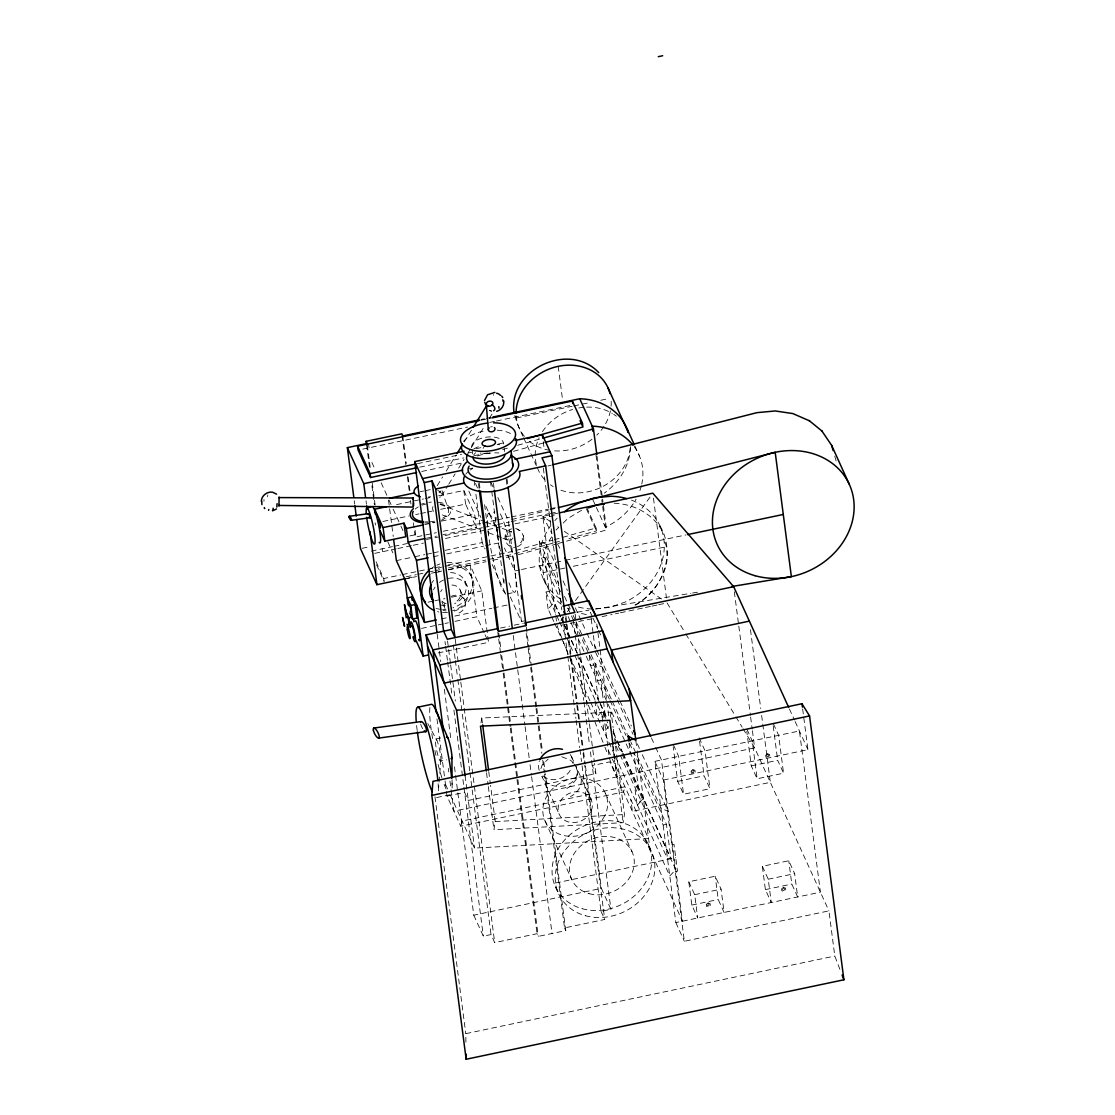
<?xml version="1.0" encoding="UTF-8"?>
<svg xmlns="http://www.w3.org/2000/svg" width="1115" height="1115" viewBox="0 0 1115 1115"><rect width="100%" height="100%" fill="white"/><g stroke="black" fill="none" stroke-linecap="round" stroke-linejoin="round"><path stroke-width="0.75" stroke-dasharray="5 3.75" d="M581.222 779.371C582.002 786.73 576.971 793.49 570.49 796.528M659.941 525.82C676.61 553.514 662.463 590.727 634.797 605.097M263.948 501.332L263.99 499.492M440.913 759.594L438.376 791.106A46.161 6.105 78.1 0 0 438.125 783.761M267.614 496.788L267.781 494.935M480.983 722.896L481.764 718.018L611.132 712.178L613.125 727.524M617.348 759.942L624.456 814.535L623.146 822.675L493.945 829.727L495.241 821.574L490.53 785.322M610.351 717.057L611.132 712.178M460.746 826.215L462.168 821.016L624.971 786.772L623.55 791.971L460.746 826.215L447.017 796.096L446.362 791.106M503.994 579.452L504.05 583.257M540.914 768.597L542.266 764.876L548.204 759.008M437.205 485.708L442.613 476.941M446.209 471.101L456.133 455.032M464.244 441.888L471.45 430.195M441.554 495.868L447.868 485.638M448.76 484.175L455.073 473.959M458.683 468.105L464.091 459.352M467.687 453.498L470.391 449.122M471.297 447.659L483.91 427.212M489.318 418.446L492.928 412.606M551.772 536.789C535.953 558.531 541.319 592.525 564.803 606.644M570.197 770.381L569.04 772.221A17.547 14.969 -24.5 0 1 541.862 774.744M560.873 620.846L563.702 616.916M567.465 611.689L569.347 609.083L566.072 607.675M575.452 600.609L650.923 495.813M550.991 615.327L548.106 608.999L554.071 602.727L563.451 623.299M608.79 726.646L604.009 731.677L601.807 714.673L605.097 713.99L600.678 679.997L597.375 680.694L595.173 663.704L602.407 667.202M637.432 805.002L643.397 798.73L636.972 803.999L634.769 787.009L638.296 786.814L633.878 752.834L666.436 824.292L670.854 858.271L667.564 858.968L620.428 755.566M555.967 530.071L558.713 527.395L556.064 525.555M563.214 523.019L567.702 518.642L581.974 510.015M635.592 605.097C656.833 592.469 675.077 564.065 663.913 539.576M566.824 788.458L570.727 786.103L576.246 779.287A17.547 14.969 -24.5 0 0 574.281 764.263M517.36 546.712C521.973 545.11 525.123 539.771 523.158 535.089M511.576 528.872C500.621 531.381 504.482 548.817 515.353 547.256M502.642 449.498L511.005 447.143M517.695 445.275L541.123 438.697M513.485 451.338L543.479 442.934M515.799 550.517L552.594 540.19M554.267 539.716L596.079 527.98L596.455 530.893L566.35 539.339M552.97 543.103L512.83 554.364L487.422 559.702M554.643 542.629L559.66 541.221M518.294 554.699L556.622 543.953M558.281 543.479L564.957 541.611M566.615 541.137L606.602 529.918L602.602 499.102M547.981 465.972L551.354 465.122M511.632 519.562L548.329 510.196M549.988 509.764L556.664 508.064M481.053 419.505L484.454 418.794M486.154 418.432L491.255 417.358M480.663 420.313L492.551 417.818M362.807 449.094L467.589 427.059M489.666 422.418L494.753 421.345M496.454 420.982L572.887 404.912M516.37 418.014L572.093 406.292M573.779 405.944L588.971 402.752M600.79 400.257L609.236 398.487M475.993 448.704L482.795 447.282M498.112 444.063L506.614 442.265M417.512 463.645L461.54 454.39M468.314 452.955L471.701 452.244M419.714 467.171L463.742 457.917M473.903 455.77L487.45 452.927M421.721 471.464L460.913 463.227M469.387 468.746L472.732 468.049M420.257 491.729L423.63 491.018M425.303 490.67L430.362 489.61M396.578 504.621L423.477 498.963M425.163 498.614L431.881 497.192M438.613 495.785L463.826 490.475L474.614 514.14L476.384 527.73L443.115 534.726M382.919 521.472L409.038 515.966M415.7 514.572L419.017 513.876M420.689 513.527L425.679 512.468M427.338 512.12L433.986 510.726M440.648 509.318L465.596 504.078L476.384 527.73M424.704 524.635L434.683 522.531M441.345 521.137L474.614 514.14M487.548 525.569A41.367 5.463 78.1 0 1 488.914 513.193L494.781 511.952M409.86 535.911L414.961 534.838L415.937 536.984L436.355 532.691M362.138 548.301L368.731 546.921M443.157 531.27L480.579 523.395M482.279 523.033L495.896 520.175M497.597 519.813L509.499 517.304M511.214 516.956L548.636 509.081M550.336 508.719L555.437 507.646M426.474 538.224L436.453 536.134M371.253 551.103L392.41 546.657M394.111 546.294L407.7 543.437M426.39 539.507L438.279 536.998M445.066 535.576L482.433 527.716M484.133 527.353L496.022 524.858M497.722 524.496L509.611 522.001M511.297 521.639L548.664 513.778M550.364 513.43L557.152 511.994M557.821 513.179L542.824 516.329L555.591 614.393M374.765 553.361L396.187 548.845M397.888 548.496L411.477 545.639M413.177 545.277L423.365 543.13M445.443 538.489L486.21 529.918M487.91 529.555L513.374 524.203M515.074 523.841L557.542 514.907M396.382 560.622L413.205 557.082M414.892 556.72L424.982 554.601M426.669 554.253L431.714 553.193M433.4 552.831L438.446 551.772M445.178 550.35L482.182 542.573L485.039 548.845M433.289 556.72L438.334 555.66M446.753 553.89L483.757 546.113M485.443 545.751L498.907 542.921M376.117 561.765L383.755 578.518L400.689 574.964M402.376 574.601L426.083 569.612M427.784 569.263L432.857 568.19M434.557 567.842L439.631 566.768M448.105 564.984L512.454 551.451M406.153 576.803L416.313 574.671M418 574.309L423.073 573.235M429.846 571.814L433.233 571.103M434.934 570.755L441.707 569.319M448.481 567.897L485.736 560.064M407.588 578.225L416.118 576.427M431.449 573.208L436.564 572.12M438.265 571.772L441.679 571.047M448.495 569.612L485.987 561.723M492.816 560.301L499.632 558.866M506.447 557.43L514.963 555.632M404.787 579.047L416.522 576.58M434.962 572.706L441.665 571.284M448.369 569.876L470.168 565.291L481.819 590.866L488.523 642.351L436.55 653.279M557.319 568.274L546.503 544.524L539.27 541.026L541.472 558.016L544.775 557.333L560.636 592.149M519.827 569.876L514.865 570.922L504.426 548.023M521.472 569.528L563.465 560.706M565.166 560.343L685.864 534.949M564.971 568.037L542.824 572.706L539.632 565.709M573.291 566.295L667.105 546.559M428.174 602.156L433.205 601.096M434.878 600.734L444.941 598.63M451.645 597.208L481.819 590.866M507.297 593.877L514.642 592.33M548.106 608.999L545.904 592.009L549.193 591.312L560.734 616.637M441.373 618.895L448.105 617.473M454.836 616.065L491.854 608.274M493.527 607.926L506.99 605.083M421.54 628.414L436.634 625.236M438.307 624.888L443.338 623.829M445.01 623.48L448.369 622.769M455.073 621.362L476.872 616.776L484.412 633.32M500.412 628.066L509.583 626.142M514.168 625.181L523.339 623.243M592.107 618.714L557.11 626.072L569.863 658.338M602.1 616.609L612.093 614.504M615.424 613.794L618.769 613.097M620.428 612.748L643.759 607.842M645.418 607.494L650.421 606.435M652.094 606.086L657.083 605.041M658.756 604.692L663.76 603.633M589.194 655.439L590.518 665.641L593.821 664.944L598.239 698.924L594.936 699.621L597.152 716.611L603.117 710.339L603.995 717.057M435.84 738.98L442.125 737.656M440.481 761.183A11.345 1.505 78.1 0 0 438.293 744.346A11.345 1.505 78.1 0 0 435.714 744.695A11.345 1.505 78.1 0 0 440.481 761.183L446.767 759.859M436.606 797.573L450.349 794.674A46.161 6.105 78.1 0 0 451.603 792.918M447.017 796.096L464.621 792.389L468.286 800.459L595.898 773.615L594.56 763.329M654.853 761.364L799.427 730.966L820.403 892.181L675.843 922.593L654.853 761.364L663.383 780.068L684.359 941.283L828.933 910.885L834.801 956.043L840.264 970.301M663.383 780.068L807.943 749.656L802.633 708.847M677.683 781.35L704.081 775.789L709.962 788.695L683.565 794.256L677.683 781.35L673.195 746.911M751.273 765.866L777.671 760.318L783.552 773.211L757.155 778.772L751.273 765.866L746.799 731.426M666.436 824.292L663.132 824.988L626.045 743.593M671.801 844.738L674.004 844.278L677.502 871.177L675.3 871.651M555.563 883.01L675.746 857.728M454.474 766.869L473.777 915.206L601.375 888.362L610.936 909.324L601.027 911.415L581.751 763.218M688.791 881.77L694.673 894.676L697.711 917.993L691.83 905.087L688.791 881.77L715.189 876.223L721.071 889.129L724.109 912.432L718.227 899.526L715.189 876.223M762.353 866.299L768.235 879.205L771.273 902.509L765.392 889.617L762.353 866.299L788.765 860.752L794.633 873.644L797.671 896.962L791.789 884.056L788.765 860.752M473.777 915.206L483.325 936.168L491.032 934.551L494.698 942.607L537.054 933.701L538.28 936.391L565.779 930.607L545.374 773.81M694.673 894.676L721.071 889.129M768.235 879.205L794.633 873.644M544.51 773.852L564.552 927.917L604.706 919.471L584.65 765.406M691.83 905.087L718.227 899.526M765.392 889.617L791.789 884.056M465.917 1042.19L465.791 1033.661L834.801 956.043M510.308 596.999L521.444 621.431L526.503 620.595M577.11 612.191L588.915 610.226M595.661 609.111L690.882 593.305M692.582 593.027L697.697 592.177M505.959 536.51L513.569 535.59M495.241 821.574L624.456 814.535M450.307 794.981L474.502 848.083L648.582 838.591L611.048 756.221M614.142 503.241C634.212 503.966 654.101 514.336 663.132 532.803M586.351 614.616L577.013 612.372M561.821 756.764L570.476 760.207L573.779 763.162M515.646 528.371L521.276 531.311L523.604 536.552M440.021 504.384L484.663 521.569M486.265 522.182L495.827 525.862M502.21 528.315L511.771 531.994A4.53 3.693 -69 0 0 506.531 534.238A4.53 3.693 -69 0 0 507.743 540.092A4.53 3.693 -69 0 0 512.984 537.848M442.362 514.935L482.224 530.28M488.607 532.733L501.36 537.639M502.963 538.252L507.743 540.092M489.694 410.487L491.534 411.296M550.768 521.862L542.824 516.329L551.786 533.151M564.315 531.311L661.39 598.964M488.914 513.193L492.76 518.252L497.555 531.883L485.067 504.468M505.834 594.183L501.987 589.124L496.9 574.56A41.367 5.463 78.1 0 1 487.826 528.761M517.513 529.054L519.088 530.308M509.973 545.291L511.52 546.531M667.091 602.936L684.958 632.512M685.85 634.003L734.994 715.342M735.886 716.82L742.144 727.175M743.036 728.652L754.646 747.886L828.933 910.885M427.798 723.551L436.899 740.36M557.472 543.855L561.542 551.493M789.406 708.987L794.424 719.983M795.134 721.544L807.943 749.656M773.406 723.858L778.632 735.329L783.552 773.211M634.797 445.819L639.662 456.481M746.994 729.419L752.221 740.89L757.155 778.772M592.873 499.771L595.647 505.862M596.344 507.395L606.602 529.918M699.147 737.907L705.028 750.813L709.962 788.695M586.741 507.506L596.079 527.98M586.406 508.844L596.455 530.893M673.404 744.904L678.631 756.374L683.565 794.256M522.921 436.244L517.179 423.644L514.796 415.449M523.632 437.805L536.371 465.763M651.397 737.907L654.993 745.782M655.704 747.371L661.46 759.984L682.436 921.199L609.821 761.852L592.218 765.559L595.898 773.615M592.413 616.804L590.351 612.288L591.006 617.264M593.096 618.309L597.222 627.341M598.616 630.421L602.114 638.101M594.671 645.432L596.037 648.442M596.72 649.947L619.313 699.495M620.024 701.056L631.397 726.018M563.089 580.929L567.41 590.42M575.354 607.828L586.169 631.578M586.894 633.153L594.1 648.986M595.549 652.15L632.986 734.297M639.425 748.416L635.829 740.541L636.944 749.099M642.296 754.73L668.164 811.497L660.93 807.985L630.979 742.283M539.27 541.026L558.74 583.758M564.511 596.413L570.281 609.083M573.166 615.41L575.326 620.163M576.051 621.738L582.532 635.982M583.257 637.571L590.365 653.153M591.048 654.658L611.647 699.872M612.372 701.433L627.411 734.464M567.856 607.968L570.741 614.295M571.465 615.884L588.776 653.864M589.487 655.453L609.334 698.994M610.058 700.582L625.933 735.412M629.543 743.329L632.428 749.67M541.472 558.016L561.667 602.337M568.162 616.581L570.322 621.32M571.047 622.909L577.542 637.153M578.253 638.728L585.473 654.561M586.197 656.136L607.41 702.701M608.121 704.276L625.32 742.019M561.458 618.212L563.619 622.964M564.343 624.553L570.838 638.797M571.549 640.372L578.769 656.205M579.493 657.78L598.239 698.924M600.302 703.44L606.546 717.154M613.041 731.398L616.651 739.315M617.375 740.904L622.421 751.984M623.146 753.573L670.854 858.271M543.604 579.466L546.782 586.462M564.176 624.874L578.587 656.526M579.312 658.115L599.508 702.422M600.232 704.011L606.546 717.865M613.529 733.196L616.372 739.44M617.083 741.001L622.058 751.914M622.783 753.475L675.732 869.686L669.767 875.958L615.48 756.834M603.563 713.739L607.675 722.785M614.686 738.158L643.843 802.131M545.904 592.009L555.995 614.17M556.72 615.745L558.88 620.498M559.605 622.072L566.086 636.317M566.81 637.905L574.03 653.725M574.741 655.313L596.999 704.136M597.682 705.642L603.229 717.823M606.1 724.109L608.971 730.409M616.135 746.13L619.717 753.991M490.907 482.238L494.377 489.875M497.861 497.513L508.301 520.412L521.444 621.431M551.716 616.916L553.876 621.654M554.601 623.243L569.026 654.895M569.751 656.484L589.947 700.791M590.657 702.366L614.769 755.259M608.302 750.2L610.365 754.716M648.219 844.236L651.397 851.233M675.843 922.593L684.359 941.283M475.464 483.422L478.21 489.443M468.857 491.13L480.886 517.513M605.375 793.239L632.024 851.707M492.189 564.511L505.653 594.044M571.563 756.778L574.127 762.437M591.159 799.79L576.065 766.674C583.549 786.981 549.124 793.936 541.932 776.375L559.298 814.48M470.711 574.699L472.175 577.932M464.955 581.263L467.408 586.629M485.095 634.825L487.144 639.341M460.161 589.974L464.816 600.191M601.027 911.415L604.706 919.471M545.082 821.044L571.73 879.512M441.888 601.933L445.22 609.236A10.788 9.213 -24.5 0 1 445.345 602.002M371.88 462.432L375.448 470.265M381.163 482.795L387.588 496.886M388.996 499.994L392.494 507.673M393.191 509.207L400.187 524.538M400.884 526.057L402.961 530.642M555.535 886.982L558.713 893.965M564.552 927.917L565.779 930.607M387.825 541.82L392.814 552.789M376.494 564.678L384.131 581.431L383.755 578.518M445.498 784.444L447.561 788.96M570.49 659.955L587.703 703.523M588.344 705.14L604.274 745.489M604.915 747.092L608.093 755.162M609.375 758.395L616.679 776.904L614.518 760.277M442.014 490.684L448.202 508.802M836.125 460.941L834.48 455.255M375.086 522.81L375.63 525.012M497.234 532.217L496.705 527.186L498.419 539.995M497.708 535.325L498.726 542.057M773.197 725.879L777.671 760.318M750.479 629.696L760.751 708.596M761.643 715.454L770.354 782.34L632.386 811.358L630.867 799.706M734.339 591.814L738.576 624.4M738.799 626.114L750.409 715.3M750.632 717.015L752.193 729.015M752.416 730.729L754.646 747.886L453.875 811.149L449.889 780.528M699.593 741.35L704.081 775.789M653.46 498.182L666.449 598.016M637.167 750.813L650.101 850.243M597.027 456.3L602.379 497.388M596.009 455.282L601.57 498.084M601.793 499.799L602.462 504.942M602.685 506.642L605.361 527.2A61.102 52.154 -24.5 0 0 636.066 499.144M629.013 742.827L630.337 753.029M613.348 729.238L614.463 737.768M614.686 739.468L615.355 744.583M615.564 746.297L617.125 758.228M613.166 745.907L623.146 822.675M596.79 624.01L609.083 718.548M612.581 745.364L614.295 758.618M591.215 618.923L593.166 633.836M593.375 635.48L595.103 648.791M604.86 723.691L608.943 755.12M558.211 366.333L562.559 399.728M575.131 614.114L580.497 655.272M580.72 656.986L589.194 722.172M589.417 723.886L594.337 761.615M573.249 619.773L575.033 633.487M575.256 635.202L577.486 652.359M577.709 654.073L583.744 700.373M583.967 702.102L589.542 744.973M590.434 751.831L610.936 909.324M543.242 441.651L544.357 450.279M565.904 615.856L566.81 622.755M567.033 624.47L568.831 638.268M569.054 639.996L571.298 657.251M571.521 658.965L577.361 703.816M577.584 705.544L583.424 750.381M583.647 752.109L585.208 764.179M585.445 765.907L601.375 888.362M565.458 617.905L566.127 623.062M566.35 624.776L567.688 635.062M568.58 641.919L570.587 657.362M570.81 659.077L576.622 703.663M576.845 705.377L582.197 746.548M583.089 753.405L584.427 763.691M543.326 468.049L561.793 609.863M562.685 616.748L567.619 654.658M567.842 656.387L575.911 718.422M576.134 720.137L579.73 747.719M579.953 749.433L581.514 761.503M555.814 616.065L556.455 621.069M544.775 557.333L549.193 591.312M504.105 448.537L504.51 451.589M506.977 478.711L507.855 485.541M526.308 627.341L531.242 665.251M531.465 666.965L536.622 706.603M536.859 708.332L542.461 751.399M543.799 761.74L545.151 772.082M506.196 479.436L506.851 484.565M526.196 633.222L527.994 646.937M528.217 648.651L530.447 665.808M530.67 667.523L535.799 706.966M536.022 708.68L541.82 753.28M542.712 760.137L544.287 772.138M493.443 483.311L494.112 488.44M513.235 635.397L517.499 668.136M517.722 669.864L524.9 725.001M525.123 726.729L529.151 757.74M530.057 764.639L531.395 774.967M531.618 776.695L552.037 933.506M496.537 525.5L498.043 537.096M490.419 481.192L491.52 489.61M491.743 491.283L503.576 582.197M484.607 504.719L488.44 534.071M479.241 482.781L480.133 489.624M498.809 633.125L500.83 648.623M501.722 655.522L510.921 726.172M511.144 727.9L517.653 777.866M517.876 779.594L538.28 936.391M478.46 483.52L479.129 488.635M497.806 632.135L498.475 637.292M498.698 639.007L500.482 652.721M500.705 654.435L502.949 671.592M503.172 673.307L510.085 726.478M510.308 728.193L516.775 777.922M516.998 779.636L537.054 933.701M472.091 449.401L472.676 453.972M474.098 480.412L474.99 487.311M475.896 494.224L482.182 542.573M463.826 490.475L465.596 504.078M470.168 565.291L476.872 616.776M481.764 718.018L482.447 723.189M488.732 771.524L490.307 783.608M486.53 772.765L488.105 784.849M488.328 786.577L493.945 829.727M455.241 639.327L460.593 680.498M460.816 682.213L494.698 942.607M453.359 645.055L455.143 658.854M455.366 660.568L457.61 677.795M457.833 679.523L469.722 770.855M469.945 772.57L491.032 934.551M447.533 640.958L448.425 647.815M448.648 649.529L450.432 663.244M450.655 664.958L455.352 700.987M465.08 775.678L474.502 848.083M444.969 641.46L445.415 644.888M445.652 646.602L447.436 660.331M447.659 662.045L451.896 694.631M453.903 710.074L463.729 785.531M463.952 787.246L483.325 936.168M437.192 634.073L439.212 649.585M439.435 651.313L440.773 661.669M444.369 689.265L450.878 739.273M448.328 768.458L448.774 771.915M402.794 435.965L406.348 463.366M408.132 477.067L410.139 492.468M415.045 530.141L415.937 536.984M402.027 435.533L405.818 464.634M407.379 476.621L409.386 492.036M410.501 500.593L410.947 504.022M413.4 522.851L414.961 534.838M436.969 718.938L444.829 779.274M445.052 780.988L446.153 789.434M434.962 796.807L465.791 1033.661M388.522 500.175L393.233 536.44M368.563 443.895L369.065 447.784M382.208 548.803L382.584 551.716M367.323 445.192L370.222 467.45M372.229 482.851L375.128 505.109M366.57 444.746L369.692 468.718M371.922 485.847L374.375 504.677M365.999 500.774L366.445 504.203M354.263 500.705L354.709 504.133M452.063 779.622L452.119 788.207A46.161 6.105 78.1 0 0 451.882 780.862M570.225 754.534A17.547 14.969 -24.5 0 1 572.72 763.218M539.214 770.256A17.547 14.969 -24.5 0 1 539.381 761.015M465.736 474.237A28.349 14.286 -7.4 0 1 467.993 471.798M470.168 470.07A28.349 14.286 -7.4 0 1 472.718 468.453M631.55 500.189A64.057 54.677 -24.5 0 1 664.206 549.291A64.057 54.677 -24.5 0 1 624.748 602.253L608.915 607.508L592.581 609.027A64.057 54.677 -24.5 0 1 576.887 606.699M560.106 598.894A64.057 54.677 -24.5 0 1 550.824 525.625M554.88 520.621A64.057 54.677 -24.5 0 1 557.11 518.238M508.956 582.755A41.367 5.463 78.1 0 0 515.994 579.953L513.611 561.612A41.367 5.463 78.1 0 0 499.409 512.524M500.426 551.061A41.367 5.463 78.1 0 1 499.255 545.012M496.147 520.148A41.367 5.463 78.1 0 1 496.119 517.123M446.864 562.49A26.732 22.816 -24.5 0 1 472.37 580.441A26.732 22.816 -24.5 0 1 452.774 607.884M446 609.306A26.732 22.816 -24.5 0 1 442.599 609.417M440.927 609.32A26.732 22.816 -24.5 0 1 436.049 608.442M430.892 568.789A26.732 22.816 -24.5 0 1 433.763 566.824M436.843 565.193A26.732 22.816 -24.5 0 1 440.104 563.911M444.927 566.225A26.732 22.816 -24.5 0 1 473.582 582.183A26.732 22.816 -24.5 0 1 454.251 611.104M447.477 612.525A26.732 22.816 -24.5 0 1 437.526 611.675M438.32 568.413A26.732 22.816 -24.5 0 1 441.568 567.131M450.599 572.594A18.774 16.028 -24.5 0 1 466.126 585.291A18.774 16.028 -24.5 0 1 454.641 603.661M445.22 605.64A18.774 16.028 -24.5 0 1 440.606 604.957M431.784 583.034A18.774 16.028 -24.5 0 1 433.554 580.455M448.258 578.42A18.774 16.028 -24.5 0 1 468.565 590.671A18.774 16.028 -24.5 0 1 452.453 610.574M446.098 610.922A18.774 16.028 -24.5 0 1 443.059 610.337M433.54 589.779A18.774 16.028 -24.5 0 1 435.059 587.089M439.435 582.49A18.774 16.028 -24.5 0 1 443.617 579.953M451.91 584.999A10.788 9.213 -24.5 0 1 460.829 592.288A10.788 9.213 -24.5 0 1 454.223 602.853M446.167 603.605A10.788 9.213 -24.5 0 1 441.888 601.027M440.69 591.786A10.788 9.213 -24.5 0 1 442.111 589.514M451.143 596.358A10.788 9.213 -24.5 0 1 465.234 601.32A10.788 9.213 -24.5 0 1 456.216 613.947M477.471 456.007A28.349 14.286 -7.4 0 1 491.715 453.011M494.642 452.871A28.349 14.286 -7.4 0 1 498.949 452.955M489.694 453.011A16.028 8.07 -7.4 0 1 480.258 453.08M471.687 446.348A16.028 8.07 -7.4 0 1 488.286 436.969A16.028 8.07 -7.4 0 1 503.506 443.965M473.791 454.864A16.028 8.07 -7.4 0 1 475.548 452.774M473.819 448.871A22.579 11.373 -7.4 0 1 481.29 445.833M497.095 444.383A22.579 11.373 -7.4 0 1 499.771 444.76M630.421 446.655A61.102 52.154 -24.5 0 1 604.316 493.095M630.212 448.007A48.739 41.603 -24.5 0 1 559.061 489.499M553.165 486.558A48.739 41.603 -24.5 0 1 550.476 484.788M544.538 479.492A48.739 41.603 -24.5 0 1 539.103 437.749M542.406 431.756A48.739 41.603 -24.5 0 1 572.72 409.442M578.866 407.965A48.739 41.603 -24.5 0 1 585.11 407.198M586.657 407.128A48.739 41.603 -24.5 0 1 612.344 413.456M613.71 414.32A48.739 41.603 -24.5 0 1 616.33 416.202M634.128 446.585A61.102 52.154 -24.5 0 1 641.766 484.091M641.376 485.764A61.102 52.154 -24.5 0 1 638.77 493.555M611.187 401.261A48.739 41.603 -24.5 0 1 610.713 409.275M610.421 410.864A48.739 41.603 -24.5 0 1 604.915 424.857M603.995 426.334A48.739 41.603 -24.5 0 1 596.734 435.143M591.981 439.254A48.739 41.603 -24.5 0 1 551.437 450.558M549.709 450.307A48.739 41.603 -24.5 0 1 528.831 440.857M524.398 436.383A48.739 41.603 -24.5 0 1 516.092 414.878M438.265 502.21A20.418 10.286 -7.4 0 1 450.725 509.653A20.418 10.286 -7.4 0 1 441.429 520.189M434.934 522.196A20.418 10.286 -7.4 0 1 432.313 522.656M429.651 522.949A20.418 10.286 -7.4 0 1 424.439 522.991M421.136 504.259A20.418 10.286 -7.4 0 1 424.411 503.241M428.731 502.391A20.418 10.286 -7.4 0 1 431.38 502.098M440.23 503.785A18.216 9.185 -7.4 0 1 442.767 518.14M434.46 521.165A18.216 9.185 -7.4 0 1 429.749 521.834M428.174 521.918A18.216 9.185 -7.4 0 1 425.094 521.862M415.24 509.039A18.216 9.185 -7.4 0 1 418.278 506.907M422.139 505.137A18.216 9.185 -7.4 0 1 426.585 503.882M440.592 491.004A13.687 6.899 -7.4 0 1 439.087 492.802M430.571 496.677A13.687 6.899 -7.4 0 1 428.216 497.053M437.749 490.489A4.53 2.997 31.7 0 1 441.638 494.196A4.53 2.997 31.7 0 1 439.505 497.165M433.624 511.269A4.53 3.693 -69 0 1 433.178 506.015M491.659 410.975A4.53 2.997 31.7 0 1 489.513 410.264M493.374 395.295A4.446 2.941 31.7 0 1 493.555 394.529M522.266 538.266A3.902 3.164 -69 0 1 518.963 543.423M446.056 789.03A46.161 6.105 78.1 0 1 443.296 782.019M441.847 777.643A46.161 6.105 78.1 0 1 437.498 761.977M435.937 755.357A46.161 6.105 78.1 0 1 434.85 750.311M432.606 738.59A46.161 6.105 78.1 0 1 430.223 706.074M422.683 728.68A5.617 1.756 62.9 0 1 420.606 723.635M417.191 730.506A46.161 6.105 78.1 0 1 416.606 725.53M483.088 448.341A6.801 3.429 -7.4 0 1 483.826 447.45M463.533 441.47A27.694 13.951 -7.4 0 1 485.819 430.725M497.22 430.181A27.694 13.951 -7.4 0 1 513.374 435.519M490.572 426.989A3.373 2.495 -13.7 0 1 492.3 426.711M691.927 771.622C694.129 775.496 695.077 767.845 691.927 771.622M707.105 904.92C709.307 908.795 710.255 901.143 707.105 904.92M766.521 755.761C768.723 759.636 769.671 751.984 766.521 755.761M782.437 889.408C784.653 893.296 785.587 885.631 782.437 889.408M590.936 811.553L588.636 815.232A17.547 14.969 -24.5 0 1 559.911 815.636A17.547 14.969 -24.5 0 1 574.769 791.859A17.547 14.969 -24.5 0 1 590.936 811.553M604.971 815.483L600.609 822.452A33.199 28.335 -24.5 0 1 546.239 823.232A33.199 28.335 -24.5 0 1 574.35 778.214A33.199 28.335 -24.5 0 1 604.971 815.483M692.903 769.685L691.105 771.078L691.356 773.043L693.405 773.615L695.202 772.221L694.952 770.27L692.903 769.685M767.496 753.824L765.698 755.217L765.949 757.169L767.998 757.754L769.796 756.36L769.545 754.409L767.496 753.824M708.081 902.997L706.283 904.377L706.534 906.342L708.582 906.913L710.38 905.533L710.13 903.568L708.081 902.997M783.413 887.484L781.615 888.864L781.866 890.829L783.929 891.401L785.727 890.021L785.462 888.056L783.413 887.484M585.236 915.666A51.039 43.555 -24.5 0 0 654.561 862.188A51.039 43.555 -24.5 0 0 575.382 839.957A51.039 43.555 -24.5 0 0 585.236 915.666M582.058 908.669A51.039 43.555 -24.5 0 0 651.383 855.205A51.039 43.555 -24.5 0 0 572.204 832.961A51.039 43.555 -24.5 0 0 582.058 908.669M588.985 893.617A33.199 28.335 -24.5 0 0 634.073 858.843A33.199 28.335 -24.5 0 0 582.574 844.376A33.199 28.335 -24.5 0 0 588.985 893.617"/><path stroke-width="1.5" d="M513.904 411.714C508.928 369.065 569.514 341.204 598.727 372.605M277.078 503.673L276.841 507.074M413.498 506.029L413.693 503.018M431.812 795.385L432.954 781.35L801.964 703.732L809.56 715.928L843.902 979.792L466.154 1059.25L431.812 795.385L809.56 715.928M378.333 520.357C379.546 518.6 381.706 531.088 379.657 527.367M406.891 617.097C408.006 615.787 410.069 625.682 408.508 624.776M272.952 509.667L273.161 508.231M412.926 499.269L413.275 498.001L413.191 507.074L278.75 505.457M261.328 501.443C261.356 495.715 267.084 491.311 272.618 492.217L276.604 494.168M484.537 400.438L487.562 394.78L494.893 392.396M268.562 510.336L268.799 509.471M278.82 497.597L413.275 498.001M457.025 453.568L462.432 444.801M473.248 427.282L486.767 405.372A4.53 2.997 31.7 0 0 486.684 407.031M278.987 506.112L279.071 497.039M276.464 508.998L272.45 510.837M496.677 411.351C501.22 410.181 504.677 405.33 503.548 400.633M588.316 507.91L597.821 504.761L604.344 504.161M527.228 438.571L582.434 423.087L582.936 426.961L542.796 438.237L542.336 434.752L515.116 440.481M545.137 442.46L593.459 428.899L596.804 454.586M553.04 464.69L756.904 412.661L775.246 410.961L792.863 413.581L809.462 420.815M558.336 507.646L775.19 452.3L791.371 576.636L731.761 586.518M658.282 56.67L662.686 55.75M366.57 444.746L366.124 441.331L401.804 433.819L402.794 435.965L479.352 419.867M353.817 497.29L347.35 447.631L367.1 443.477L366.124 441.331M492.955 417.01L579.716 398.752A61.102 52.154 -24.5 0 1 628.261 432.104M416.327 467.882L370.612 477.499L358.11 450.084L357.608 446.195L478.962 420.676M492.551 417.818L572.371 401.024L582.434 423.087M436.955 632.344L414.738 461.596L464.077 451.213M357.608 446.195L370.096 473.624L415.825 464.007M347.35 447.631L363.769 483.659L416.606 472.537M422.487 478.614L462.683 470.154M514.935 459.171L550.099 451.77M414.738 461.596L424.299 482.558L431.993 480.941L435.672 489.011L455.018 637.613L451.338 629.557L431.993 480.941M479.352 490.349L497.36 628.707L498.586 631.397L526.085 625.613L524.858 622.923L574.908 612.4L571.242 604.33L551.897 455.728L542.001 457.805L545.667 465.875L565.012 614.476L563.786 611.787M389.971 498.098L413.526 493.151M435.672 489.011L464.272 482.99M545.667 465.875L519.269 471.422A28.349 14.286 -7.4 0 1 491.799 491.576A28.349 14.286 -7.4 0 1 464.258 476.76M366.849 507.952L370.974 507.074M375.393 514.322L374.724 509.221L386.487 506.74M374.724 509.221L383.086 527.562L403.978 523.158L406.404 528.482L408.174 542.071L416.466 560.26L424.55 622.435L436.327 619.954M406.404 528.482L423.045 524.984M379.978 530.461L384.856 541.151L405.749 536.761L403.978 523.158M408.174 542.071L424.815 538.573M559.493 512.816L652.805 493.192L733.67 586.671L788.695 707.426M416.466 560.26L428.244 557.793M356.702 519.548L360.493 548.65L376.912 584.678L405.888 578.574M687.551 534.601L783.274 514.461M411.742 596.999L407.337 597.919L410.766 605.445L412.536 619.048L416.94 618.114L415.17 604.525L411.742 596.999L412.188 600.386M410.766 605.445L415.17 604.525M405.735 611.062L408.801 617.78L411.728 617.166M436.077 712.039L426.042 634.881L451.338 629.557M562.991 606.072L588.845 600.637L650.672 736.332M497.36 628.707L447.31 639.243L443.631 631.174L424.299 482.558M733.67 586.671L432.899 649.933L443.38 730.534M416.285 641.055L423.143 656.094L428.174 655.049M426.042 634.881L439.77 665L602.56 630.755L607.02 648.86L630.644 700.68L456.551 710.171L427.547 646.533M607.02 648.86L444.216 683.105L439.77 665M749.364 621.125L611.396 650.143L612.915 661.794M417.721 707.217L431.463 704.318A46.161 6.105 78.1 0 1 442.418 729.67A46.161 6.105 78.1 0 1 451.631 777.922M349.246 516.287L368.145 513.708M351.295 520.301L370.194 517.708A2.244 0.697 62.9 0 0 370.041 515.911A2.244 0.697 62.9 0 0 368.591 513.806L368.34 513.694A2.244 0.697 62.9 0 0 368.006 514.517M373.692 728.067L420.954 721.6M378.821 738.074L426.083 731.607M370.194 517.708L369.999 517.722A2.244 0.697 62.9 0 1 369.149 516.984M628.79 741.127L628.135 736.025L634.547 739.789M821.88 430.975L831.623 445.331L849.184 484.077M809.058 420.494L822.312 431.338M368.48 513.75L370.041 515.911M501.68 396.076L502.74 397.581M564.803 557.611L588.399 601.961M589.208 603.494L595.703 615.689M627.16 429.066L634.101 444.3M607.898 387.658L627.006 429.596A48.739 41.603 -24.5 0 1 628.191 432.467M579.716 398.752L593.459 428.899M580.065 420.662L582.211 425.386M542.336 434.752L551.897 455.728M633.529 730.701L634.951 733.823M568.859 593.584L573.904 604.664M628.135 736.025L630.268 740.722M424.55 622.435L396.382 560.622L393.693 539.897M409.79 613.027L412.536 619.048M407.017 624.288L408.243 626.978M435.77 709.962L447.896 738.046M502.767 399.797L503.548 401.721M484.746 402.292L485.527 404.215M410.153 611.257C412.801 615.536 408.578 598.546 408.94 605.919M842.09 975.04L843.902 979.792M831.623 445.331L833.142 450.571M801.964 703.732L802.41 707.147M629.125 689.028L635.829 740.541M592.887 431.31L592.218 426.181A61.102 52.154 -24.5 0 1 633.139 445.289M572.371 401.024L572.72 403.616M612.943 744.207L609.835 720.318L480.467 726.158L486.307 771.036M511.409 454.153L512.928 465.819M508.078 487.255L526.085 625.613M521.304 595.591L521.75 599.006M494.335 490.14L512.343 628.512M480.356 491.325L498.586 631.397M482.67 724.917L488.509 769.796M456.551 710.171L465.08 775.678M416.439 604.623L423.143 656.094M413.4 618.477L413.832 621.71M404.787 579.047L408.132 604.79M408.801 617.78L410.055 627.494M405.121 609.724L406.167 617.808M383.086 527.562L384.856 541.151M370.096 473.624L370.612 477.499M363.769 483.659L365.553 497.346M366.668 505.917L367.114 509.332M370.013 531.59L376.912 584.678M354.932 505.848L356.256 516.12M261.913 504.663L261.746 501.374M498.809 406.64L498.976 408.146M486.265 404.188L488.342 429.805M466.084 1054.135L466.154 1059.25M451.91 757.28L452.049 777.908M539.911 759.719A17.547 14.969 -24.5 0 1 562.448 749.322M564.525 511.66A64.057 54.677 -24.5 0 1 578.796 503.018L594.63 497.778L610.964 496.259A64.057 54.677 -24.5 0 1 626.658 498.586M425.47 602.058A26.732 22.816 -24.5 0 1 429.554 569.876M434.488 610.602A26.732 22.816 -24.5 0 1 429.763 574.281M433.178 600.483A18.774 16.028 -24.5 0 1 431.087 584.399M433.303 602.365A18.774 16.028 -24.5 0 1 432.23 594.03M511.255 455.756A28.349 14.286 -7.4 0 1 511.297 475.185A28.349 14.286 -7.4 0 1 473.373 480.565A28.349 14.286 -7.4 0 1 466.725 462.084M512.412 462.892A22.579 11.373 -7.4 0 1 489.555 479.018A22.579 11.373 -7.4 0 1 469.108 466.126M504.9 454.641A16.028 8.07 -7.4 0 1 488.314 464.021A16.028 8.07 -7.4 0 1 473.081 457.025M510.893 451.227A22.579 11.373 -7.4 0 1 488.036 467.366A22.579 11.373 -7.4 0 1 467.589 454.474M516.064 413.289A48.739 41.603 -24.5 0 1 558.211 366.333A48.739 41.603 -24.5 0 1 610.017 393.525M422.78 522.837A20.418 10.286 -7.4 0 1 413.4 508.621M423.616 521.736A18.216 9.185 -7.4 0 1 413.247 511.423M420.313 496.746A13.687 6.899 -7.4 0 1 418.418 485.959M491.994 404.787A4.53 2.997 31.7 0 1 493.569 410.766M496.565 393.261A4.446 2.941 31.7 0 1 500.468 395.379M264.826 508.384A7.136 0.753 -89.6 0 1 264.269 507.576M373.107 507.325A18.467 2.439 78.1 0 1 379.448 529.221A18.467 2.439 78.1 0 1 379.156 542.406M366.25 513.471A18.467 2.439 78.1 0 1 371.616 519.534A18.467 2.439 78.1 0 1 374.18 544.05A18.467 2.439 78.1 0 1 366.64 517.262M415.087 621.208A10.202 1.352 78.1 0 1 419.059 631.94A10.202 1.352 78.1 0 1 418.585 639.564M410.85 626.909A10.202 1.352 78.1 0 1 412.313 623.968A10.202 1.352 78.1 0 1 415.505 639.285A10.202 1.352 78.1 0 1 412.926 636.888M411.63 625.961A6.146 0.808 78.1 0 1 414.013 632.414A6.146 0.808 78.1 0 1 413.735 637M446.53 737.099A11.345 1.505 78.1 0 1 450.655 747.566A11.345 1.505 78.1 0 1 451.018 758.535M420.634 721.976A5.617 1.756 62.9 0 1 425.679 727.119A5.617 1.756 62.9 0 1 424.23 730.715M432.299 791.929A46.161 6.105 78.1 0 1 417.386 731.984M416.202 721.015A46.161 6.105 78.1 0 1 424.299 718.534A46.161 6.105 78.1 0 1 437.874 780.807M494.433 427.547A3.373 2.495 -13.7 0 1 493.778 431.003A3.373 2.495 -13.7 0 1 489.276 431.282A3.373 2.495 -13.7 0 1 489.15 427.881M515.827 438.725A27.694 13.951 -7.4 0 1 488.997 458.418A27.694 13.951 -7.4 0 1 462.098 443.951M493.485 422.794A27.694 13.951 -7.4 0 1 509.876 443.519A27.694 13.951 -7.4 0 1 463.408 445.749A27.694 13.951 -7.4 0 1 487.757 423.073M402.543 617.557L404.522 626.268L402.543 617.557M404.466 604.72L406.445 613.431L404.466 604.72M755.078 575.702A72.573 61.952 -24.5 0 0 853.672 499.659A72.573 61.952 -24.5 0 0 741.071 468.035A72.573 61.952 -24.5 0 0 755.078 575.702M349.106 517.109A2.244 0.697 62.9 0 0 351.1 520.315A2.244 0.697 62.9 0 0 350.598 517.458A2.244 0.697 62.9 0 0 349.106 517.109M407.323 629.752A6.146 0.808 78.1 0 0 409.902 638.686A6.146 0.808 78.1 0 0 408.717 629.571A6.146 0.808 78.1 0 0 407.323 629.752M373.344 730.102A5.617 1.756 62.9 0 0 378.333 738.116A5.617 1.756 62.9 0 0 377.093 730.994A5.617 1.756 62.9 0 0 373.344 730.102M488.147 406.083A3.373 2.495 -13.7 0 0 492.914 403.114A3.373 2.495 -13.7 0 0 487.729 401.762A3.373 2.495 -13.7 0 0 488.147 406.083M485.15 446.181A6.801 3.429 -7.4 0 0 495.534 442.418A6.801 3.429 -7.4 0 0 485.652 440.16A6.801 3.429 -7.4 0 0 485.15 446.181"/></g></svg>
